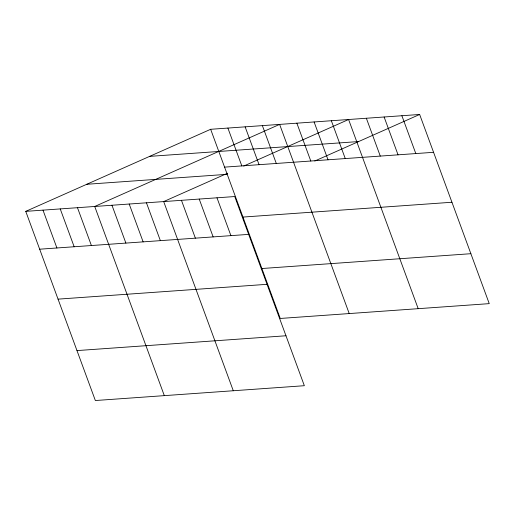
<?xml version="1.0" encoding="UTF-8"?>
<svg xmlns="http://www.w3.org/2000/svg" width="515" height="515" viewBox="0 0 515 515"><rect width="100%" height="100%" fill="white"/><g stroke="black" fill="none" stroke-linecap="round" stroke-linejoin="round"><path stroke-width="0.77" d="M25.75 211.362L234.743 196.543L304.346 385.709L95.352 400.528L25.75 211.362L210.654 129.291L419.648 114.472L489.25 303.638L280.257 318.457L210.654 129.291M227.63 173.201L163.686 201.577L233.289 390.75M243.711 166.062L348.591 119.512L418.193 308.678M314.768 161.021L419.648 114.472M149.633 156.373L358.633 141.554M224.579 167.13L433.572 152.311M86.771 184.28L227.025 174.334M242.951 217.073L451.945 202.247M39.674 249.202L248.668 234.383M261.877 268.521L470.877 253.702M58.047 299.138L267.04 284.319M76.98 350.593L285.973 335.767M401.887 115.733L415.811 153.573M384.119 116.989L398.044 154.828M366.358 118.25L380.276 156.09M331.351 120.735L345.269 158.575M314.105 121.958L328.029 159.798M296.865 123.182L310.79 161.021M349.222 313.571L279.626 124.398L94.721 206.47L164.317 395.636M262.38 125.621L276.304 163.467M245.14 126.845L259.064 164.691M227.894 128.068L241.818 165.914M216.982 197.799L230.907 235.638M199.215 199.06L213.139 236.9M181.454 200.322L195.372 238.162M146.447 202.801L160.371 240.647M129.201 204.024L143.125 241.863M111.961 205.247L125.885 243.086M77.475 207.693L91.4 245.533M60.236 208.916L74.16 246.756M42.99 210.139L56.914 247.979"/></g></svg>
